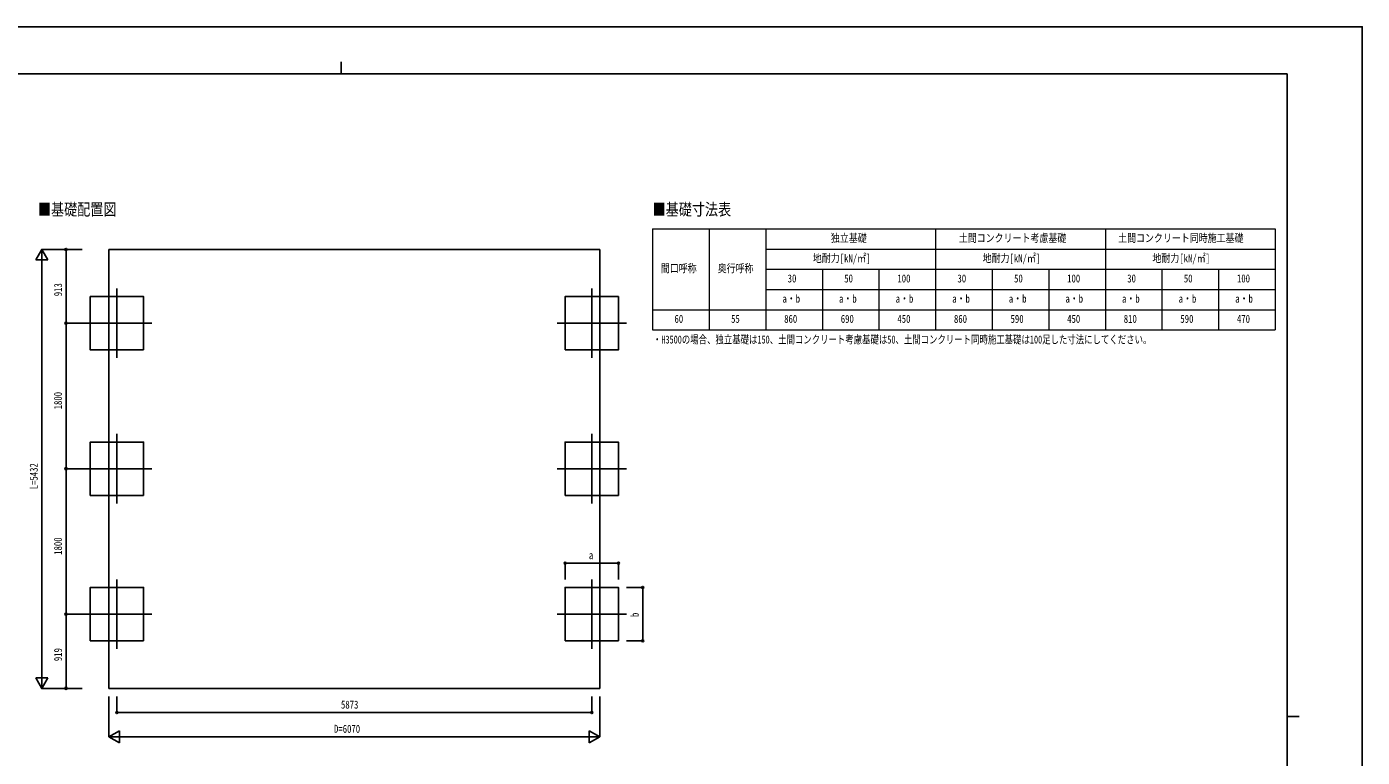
# Model space of a CAD drawing. Units: millimetres, scale not verified. Extents: x -12615 to 12615, y -8910 to 8910.
# Drawn here: x -3904 to 12615, y -132 to 8910 of the extents above; entities that cross this region are included whole.
import ezdxf
from ezdxf.enums import TextEntityAlignment as Align

# ---------------------------------------------------------------- set-up
doc = ezdxf.new("R2010")
doc.units = ezdxf.units.MM
doc.header["$LTSCALE"] = 40
doc.layers.add('0-1_TABLE1', color=7, linetype='Continuous', lineweight=18)
for name, color, linetype in [('0-2_USER1', 3, 'Continuous'), ('0-3_YKK_12', 2, 'Continuous'), ('0-5_YKK_A1', 4, 'Continuous'), ('0-6_YKK_D', 6, 'Continuous'), ('0-7_YKK_ZWAK', 7, 'Continuous')]:
    doc.layers.add(name, color=color, linetype=linetype)
doc.styles.add('ＭＳ ゴシック', font='')
doc.styles.get('ＭＳ ゴシック').set_extended_font_data('MS Gothic')

msp = doc.modelspace()

# ---------------------------------------------------------------- linework, layer by layer
at = {"layer": '0-1_TABLE1'}
for p, q in [((3837.2, 6407.77), (11537.2, 6407.77)), ((3837.2, 6407.77), (3837.2, 5157.77)), ((4537.2, 6407.77), (4537.2, 5157.77)), ((5237.2, 6407.77), (5237.2, 5157.77)), ((7337.2, 6407.77), (7337.2, 5157.77)), ((9437.2, 6407.77), (9437.2, 5157.77)), ((5237.2, 6157.77), (11537.2, 6157.77)), ((5237.2, 5907.77), (11537.2, 5907.77)), ((5937.2, 5907.77), (5937.2, 5157.77)), ((8737.2, 5907.77), (8737.2, 5157.77)), ((10137.2, 5907.77), (10137.2, 5157.77)), ((5237.2, 5657.77), (11537.2, 5657.77)), ((3837.2, 5157.77), (11537.2, 5157.77))]:
    msp.add_line(p, q, dxfattribs=at)
for points in [[(11537.2, 6407.77), (11537.2, 5907.77), (11537.2, 5157.77)], [(6637.2, 5907.77), (6637.2, 5407.77), (6637.2, 5157.77)], [(8037.2, 5907.77), (8037.2, 5407.77), (8037.2, 5157.77)], [(10837.2, 5907.77), (10837.2, 5407.77), (10837.2, 5157.77)], [(3837.2, 5407.77), (4537.2, 5407.77), (5237.2, 5407.77), (11537.2, 5407.77)]]:
    msp.add_lwpolyline(points, dxfattribs=at)
at = {"layer": '0-3_YKK_12'}
for p, q in [((-2787.74, 5670.16), (-2787.74, 4810.16)), ((3085.26, 5670.16), (3085.26, 4810.16)), ((-2357.74, 5240.16), (-3217.74, 5240.16)), ((2655.26, 5240.16), (3515.26, 5240.16)), ((-2787.74, 3870.16), (-2787.74, 3010.16)), ((3085.26, 3870.16), (3085.26, 3010.16)), ((-2357.74, 3440.16), (-3217.74, 3440.16)), ((2655.26, 3440.16), (3515.26, 3440.16)), ((-2787.74, 2070.16), (-2787.74, 1210.16)), ((3085.26, 2070.16), (3085.26, 1210.16)), ((-2357.74, 1640.16), (-3217.74, 1640.16)), ((2655.26, 1640.16), (3515.26, 1640.16))]:
    msp.add_line(p, q, dxfattribs=at)
at = {"layer": '0-5_YKK_A1'}
for p, q in [((-2886.24, 6153.34), (3183.76, 6153.34)), ((-2886.24, 721.55), (-2886.24, 6153.34)), ((3183.76, 721.55), (3183.76, 6153.34)), ((-2886.24, 721.55), (3183.76, 721.55))]:
    msp.add_line(p, q, dxfattribs=at)
for points in [[(-2457.74, 4910.16), (-2457.74, 5570.16), (-3117.74, 5570.16), (-3117.74, 4910.16)], [(2755.26, 4910.16), (2755.26, 5570.16), (3415.26, 5570.16), (3415.26, 4910.16)], [(-2457.74, 3110.16), (-2457.74, 3770.16), (-3117.74, 3770.16), (-3117.74, 3110.16)], [(2755.26, 3110.16), (2755.26, 3770.16), (3415.26, 3770.16), (3415.26, 3110.16)], [(-2457.74, 1310.16), (-2457.74, 1970.16), (-3117.74, 1970.16), (-3117.74, 1310.16)], [(2755.26, 1310.16), (2755.26, 1970.16), (3415.26, 1970.16), (3415.26, 1310.16)]]:
    msp.add_lwpolyline(points, close=True, dxfattribs=at)
at = {"layer": '0-6_YKK_D'}
for p, q in [((-3717.74, 6153.34), (-3792.74, 6023.43)), ((-3217.74, 6153.34), (-3718.74, 6153.34)), ((-3717.74, 6153.34), (-3642.74, 6023.43)), ((-3717.74, 6153.34), (-3717.74, 5893.53)), ((-3217.74, 6153.34), (-3418.74, 6153.34)), ((-3417.74, 6153.34), (-3417.74, 5240.16)), ((-3792.74, 6023.43), (-3642.74, 6023.43)), ((-3717.74, 871.55), (-3717.74, 6003.34)), ((-3217.74, 5240.16), (-3418.74, 5240.16)), ((-3217.74, 5240.16), (-3418.74, 5240.16)), ((-3417.74, 3440.16), (-3417.74, 5240.16)), ((-3217.74, 3440.16), (-3418.74, 3440.16)), ((-3217.74, 3440.16), (-3418.74, 3440.16)), ((-3417.74, 1640.16), (-3417.74, 3440.16)), ((2755.26, 2070.16), (2755.26, 2271.16)), ((2755.26, 2270.16), (3415.26, 2270.16)), ((3415.26, 2070.16), (3415.26, 2271.16)), ((3515.26, 1970.16), (3716.26, 1970.16)), ((3715.26, 1310.16), (3715.26, 1970.16)), ((-3217.74, 1640.16), (-3418.74, 1640.16)), ((-3217.74, 1640.16), (-3418.74, 1640.16)), ((-3417.74, 721.55), (-3417.74, 1640.16)), ((3515.26, 1310.16), (3716.26, 1310.16)), ((-3717.74, 721.55), (-3792.74, 851.46)), ((-3642.74, 851.46), (-3792.74, 851.46)), ((-3717.74, 721.55), (-3717.74, 981.36)), ((-3717.74, 721.55), (-3642.74, 851.46)), ((-3217.74, 721.55), (-3718.74, 721.55)), ((-3217.74, 721.55), (-3418.74, 721.55)), ((-2886.24, 621.55), (-2886.24, 120.55)), ((-2787.74, 621.55), (-2787.74, 420.55)), ((3085.26, 621.55), (3085.26, 420.55)), ((3183.76, 621.55), (3183.76, 120.55)), ((-2787.74, 421.55), (3085.26, 421.55)), ((-2886.24, 121.55), (-2756.34, 196.55)), ((-2756.34, 46.55), (-2756.34, 196.55)), ((3183.76, 121.55), (3053.85, 196.55)), ((3053.85, 196.55), (3053.85, 46.55)), ((-2886.24, 121.55), (-2756.34, 46.55)), ((-2886.24, 121.55), (-2626.44, 121.55)), ((3033.76, 121.55), (-2736.24, 121.55)), ((3183.76, 121.55), (2923.95, 121.55)), ((3183.76, 121.55), (3053.85, 46.55))]:
    msp.add_line(p, q, dxfattribs=at)
for centre in [(-3417.74, 6153.34), (-3417.74, 5240.16), (-3417.74, 5240.16), (-3417.74, 3440.16), (-3417.74, 3440.16), (2755.26, 2270.16), (3415.26, 2270.16), (3715.26, 1970.16), (-3417.74, 1640.16), (-3417.74, 1640.16), (3715.26, 1310.16), (-3417.74, 721.55), (-2787.74, 421.55), (3085.26, 421.55)]:
    msp.add_circle(centre, 12.75, dxfattribs=at)
at = {"layer": '0-7_YKK_ZWAK'}
for p, q in [((-14.94, 8475), (-14.94, 8325)), ((11685.06, 8325), (-11714.94, 8325)), ((11685.06, 8325), (11685.06, -7575)), ((11685.06, 375), (11835.06, 375))]:
    msp.add_line(p, q, dxfattribs=at)
msp.add_lwpolyline([(-12615, -8910), (12615, -8910), (12615, 8910), (-12615, 8910)], close=True, dxfattribs=at)

# ---------------------------------------------------------------- texts
at = {"layer": '0-1_TABLE1', "style": 'ＭＳ ゴシック', "width": 0.8}
for s, p in [('独立基礎', (6042.4, 6215.27)), ('土間コンクリート考慮基礎', (7624, 6215.27)), ('土間コンクリート同時施工基礎', (9594.4, 6215.27)), ('地耐力[kN/㎡]', (5819.2, 5965.27)), ('地耐力[kN/㎡]', (7919.2, 5965.27)), ('地耐力[kN/㎡]', (10019.2, 5965.27)), ('間口呼称', (3938.8, 5840.27)), ('奥行呼称', (4642.4, 5840.27)), ('30', (5508, 5715.27)), ('50', (6208, 5715.27)), ('100', (6864.8, 5715.27)), ('30', (7608, 5715.27)), ('50', (8308, 5715.27)), ('100', (8964.8, 5715.27)), ('30', (9708, 5715.27)), ('50', (10408, 5715.27)), ('100', (11064.8, 5715.27)), ('a・b', (5443.2, 5465.27)), ('a・b', (6143.2, 5465.27)), ('a・b', (6843.2, 5465.27)), ('a・b', (7543.2, 5465.27)), ('a・b', (8243.2, 5465.27)), ('a・b', (8943.2, 5465.27)), ('a・b', (9643.2, 5465.27)), ('a・b', (10343.2, 5465.27)), ('a・b', (11043.2, 5465.27)), ('60', (4108, 5215.27)), ('55', (4808, 5215.27)), ('860', (5464.8, 5215.27)), ('690', (6164.8, 5215.27)), ('450', (6864.8, 5215.27)), ('860', (7564.8, 5215.27)), ('590', (8264.8, 5215.27)), ('450', (8964.8, 5215.27)), ('810', (9664.8, 5215.27)), ('590', (10364.8, 5215.27)), ('470', (11064.8, 5215.27))]:
    msp.add_text(s, height=98.97, dxfattribs=at).set_placement(p, align=Align.BOTTOM_LEFT)
at = {"layer": '0-2_USER1', "style": 'ＭＳ ゴシック'}
for s, height, width, p in [('■基礎配置図', 148.5, 0.8, (-3765.74, 6530.31)), ('■基礎寸法表', 148.5, 0.8, (3836.68, 6530.53)), ('・H3500の場合、独立基礎は150、土間コンクリート考慮基礎は50、土間コンクリート同時施工基礎は100足した寸法にしてください。', 98.97, 0.75, (3842.36, 4959.27))]:
    msp.add_text(s, height=height, dxfattribs=dict(at, width=width)).set_placement(p, align=Align.BOTTOM_LEFT)
at = {"layer": '0-6_YKK_D', "style": 'ＭＳ ゴシック', "width": 0.8}
for s, p in [('913', (-3437.74, 5574.35)), ('1800', (-3437.74, 4174.56)), ('L=5432', (-3737.74, 3185.45)), ('1800', (-3437.74, 2374.56)), ('b', (3695.26, 1604.16)), ('919', (-3437.74, 1058.46))]:
    msp.add_text(s, height=98.97, rotation=90, dxfattribs=at).set_placement(p, align=Align.BOTTOM_LEFT)
for s, p in [('a', (3049.26, 2290.16)), ('5873', (-16.84, 441.55)), ('D=6070', (-103.24, 141.55))]:
    msp.add_text(s, height=98.97, dxfattribs=at).set_placement(p, align=Align.BOTTOM_LEFT)

doc.saveas('drawing.dxf')
